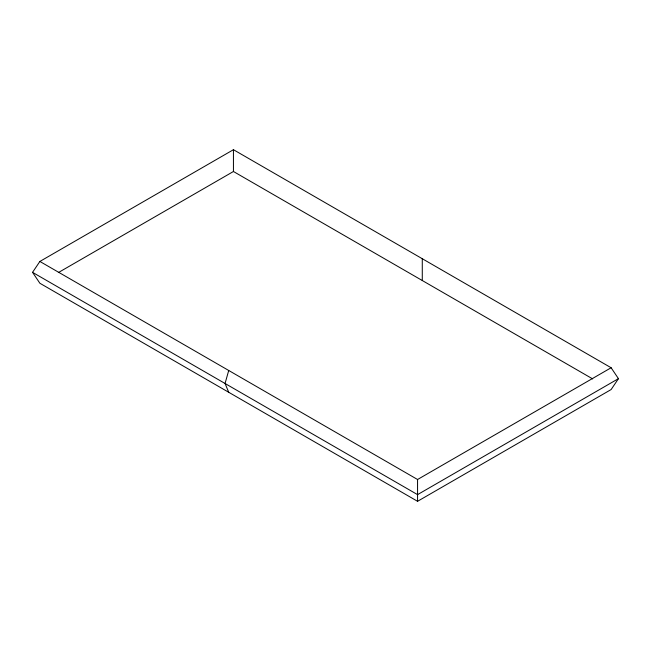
<?xml version="1.0" encoding="UTF-8"?>
<svg xmlns="http://www.w3.org/2000/svg" width="651" height="651" viewBox="0 0 651 651"><rect width="100%" height="100%" fill="white"/><g stroke="black" fill="none" stroke-linecap="round" stroke-linejoin="round"><path stroke-width="0.98" d="M228.721 370.476L225.059 383.488L228.721 392.276M32.55 272.346L39.874 261.45L233.44 149.697L611.126 367.75L618.45 378.654L611.126 389.55L417.56 501.303L39.874 283.25L32.55 272.346L417.56 494.63L618.45 378.654M58.354 272.582L233.44 171.498L592.679 378.906M39.874 261.45L417.56 479.502L611.126 367.75M422.279 258.724L422.279 280.524M417.56 479.502L417.56 501.303M233.44 149.697L233.44 171.498"/></g></svg>
